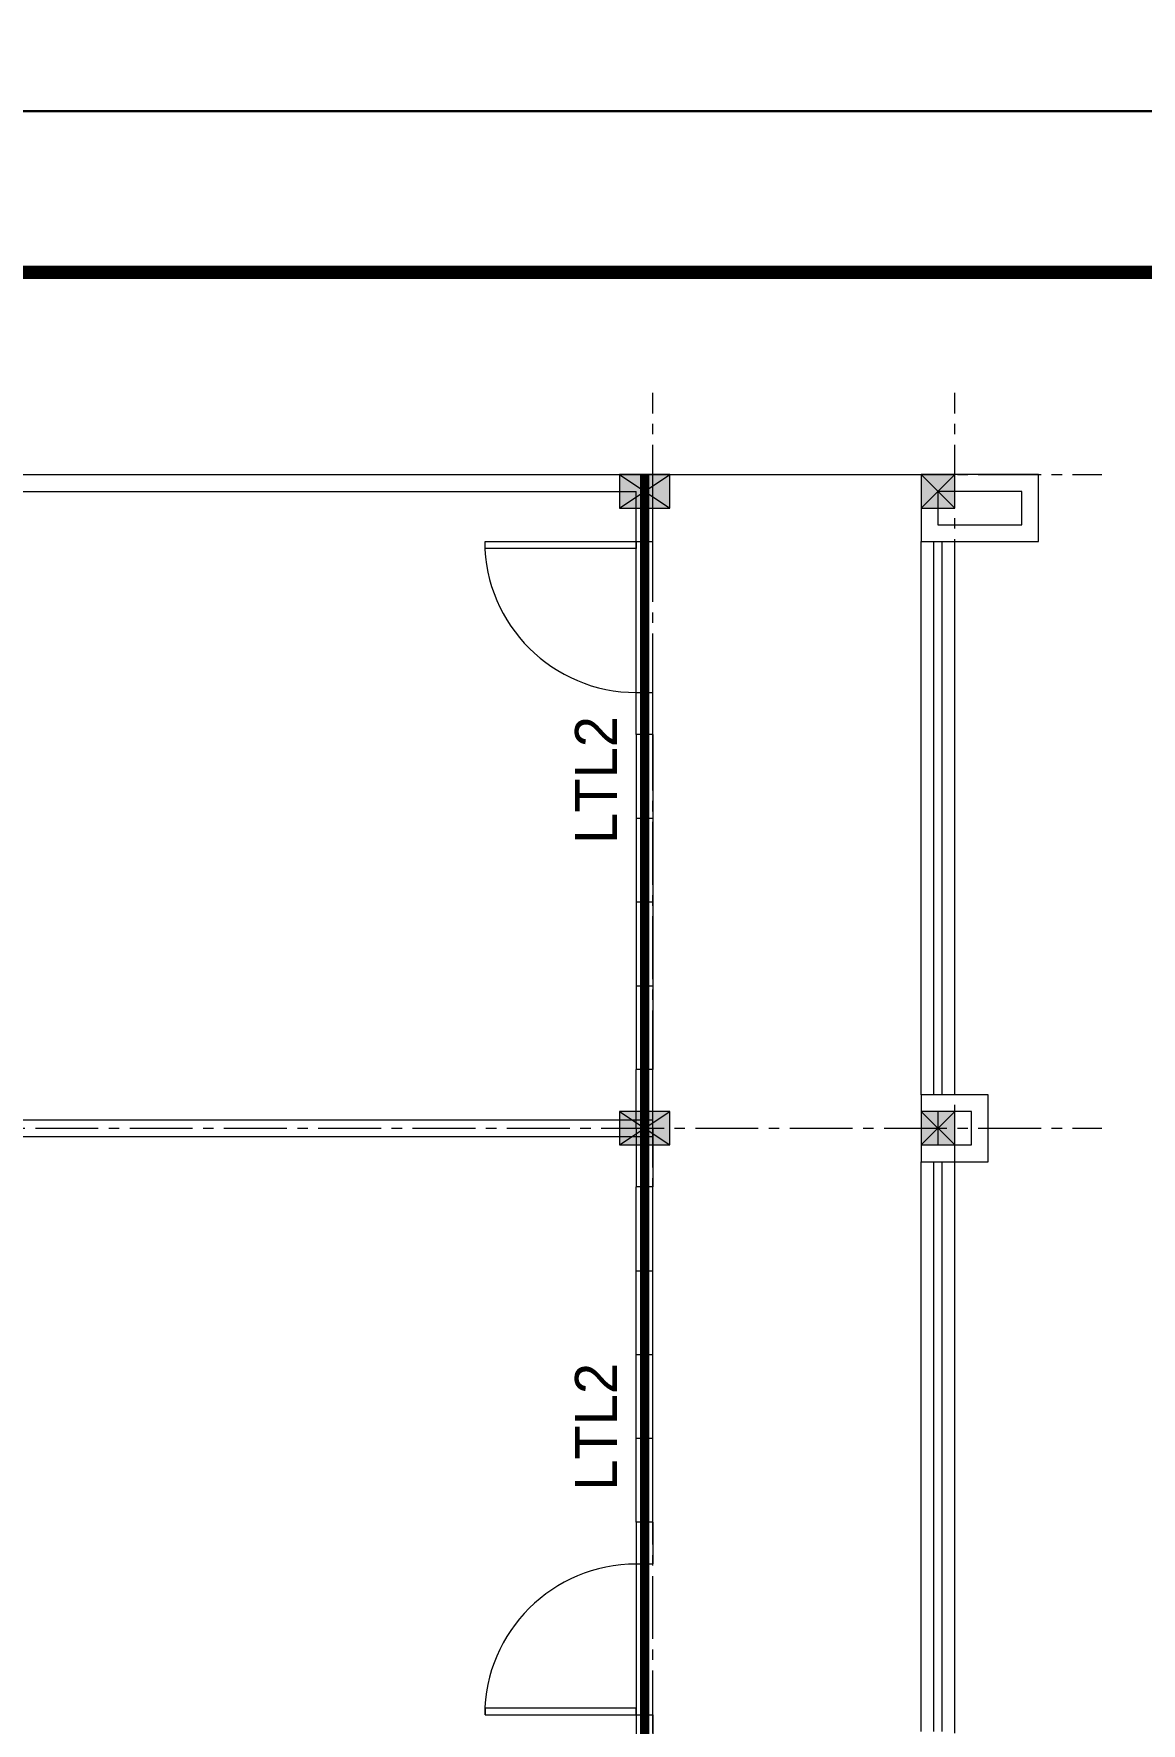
# Model space of a CAD drawing. Header units: inches. Extents: x 566748 to 757280, y 592180 to 740680.
# Drawn here: x 592827 to 599433, y 612261 to 622342 of the extents above; entities that cross this region are included whole.
import ezdxf

# ---------------------------------------------------------------- set-up
doc = ezdxf.new("R2010")
doc.units = ezdxf.units.IN
doc.header["$MEASUREMENT"] = 0
for name, pattern in [('ACAD_ISO10W100', [18, 12, -3, 0, -3]), ('CENTER', [2, 1.25, -0.25, 0.25, -0.25]), ('CENTER2', [1.125, 0.75, -0.125, 0.125, -0.125])]:
    doc.linetypes.add(name, pattern=pattern)
for name, color, linetype, lineweight in [('HACTH', 8, 'Continuous', 5), ('NET CB', 2, 'Continuous', 20), ('NET TRUC', 8, 'ACAD_ISO10W100', 9)]:
    doc.layers.add(name, color=color, linetype=linetype, lineweight=lineweight)
doc.layers.add('LAYER7', color=7, linetype='Continuous')
doc.layers.add('TEXT', color=4, linetype='Continuous')
doc.styles.add('TEXT2.5', font='Fonts5.ttf', dxfattribs={"height": 250})

msp = doc.modelspace()

# ---------------------------------------------------------------- hatches: boundary and pattern name
at = {"layer": 'HACTH', "ltscale": 5}
h = msp.add_hatch(color=256, dxfattribs=at)
h.paths.add_polyline_path([(596320.4, 619711.4), (596320.4, 619511.4), (596470.4, 619611.4)])
h.paths.add_polyline_path([(596470.4, 619611.4), (596620.4, 619711.4), (596320.4, 619711.4)])
h.paths.add_polyline_path([(596320.4, 619511.4), (596620.4, 619511.4), (596470.4, 619611.4)])
h.paths.add_polyline_path([(596470.4, 619611.4), (596620.4, 619511.4), (596620.4, 619711.4)])
h = msp.add_hatch(color=256, dxfattribs=at)
h.paths.add_polyline_path([(598220.4, 619611.4), (598120.4, 619711.4), (598120.4, 619511.4)])
h.paths.add_polyline_path([(598220.4, 619611.4), (598120.4, 619511.4), (598320.4, 619511.4)])
h.paths.add_polyline_path([(598320.4, 619711.4), (598220.4, 619611.4), (598320.4, 619511.4)])
h.paths.add_polyline_path([(598320.4, 619711.4), (598120.4, 619711.4), (598220.4, 619611.4)])
h = msp.add_hatch(color=256, dxfattribs=at)
h.paths.add_polyline_path([(598220.4, 619611.4), (598120.4, 619711.4), (598120.4, 619511.4)])
h.paths.add_polyline_path([(598220.4, 619611.4), (598120.4, 619511.4), (598320.4, 619511.4)])
h.paths.add_polyline_path([(598320.4, 619711.4), (598220.4, 619611.4), (598320.4, 619511.4)])
h.paths.add_polyline_path([(598320.4, 619711.4), (598120.4, 619711.4), (598220.4, 619611.4)])
h = msp.add_hatch(color=256, dxfattribs=at)
h.paths.add_polyline_path([(596320.4, 615911.4), (596320.4, 615711.4), (596470.4, 615811.4)])
h.paths.add_polyline_path([(596470.4, 615811.4), (596620.4, 615911.4), (596320.4, 615911.4)])
h.paths.add_polyline_path([(596320.4, 615711.4), (596620.4, 615711.4), (596470.4, 615811.4)])
h.paths.add_polyline_path([(596470.4, 615811.4), (596620.4, 615711.4), (596620.4, 615911.4)])
h = msp.add_hatch(color=256, dxfattribs=at)
h.paths.add_polyline_path([(598220.4, 615811.4), (598120.4, 615911.4), (598120.4, 615711.4)])
h.paths.add_polyline_path([(598220.4, 615811.4), (598120.4, 615711.4), (598320.4, 615711.4)])
h.paths.add_polyline_path([(598320.4, 615911.4), (598220.4, 615811.4), (598320.4, 615711.4)])
h.paths.add_polyline_path([(598320.4, 615911.4), (598120.4, 615911.4), (598220.4, 615811.4)])
h = msp.add_hatch(color=256, dxfattribs=at)
h.paths.add_polyline_path([(598220.4, 615811.4), (598120.4, 615911.4), (598120.4, 615711.4)])
h.paths.add_polyline_path([(598220.4, 615811.4), (598120.4, 615711.4), (598320.4, 615711.4)])
h.paths.add_polyline_path([(598320.4, 615911.4), (598220.4, 615811.4), (598320.4, 615711.4)])
h.paths.add_polyline_path([(598320.4, 615911.4), (598120.4, 615911.4), (598220.4, 615811.4)])

# ---------------------------------------------------------------- linework, layer by layer
at = {"layer": 'Defpoints', "linetype": 'Continuous', "ltscale": 0.08}
for points in [[(566748.3, 621880.3), (608748.3, 621880.3), (608748.3, 651580.3), (566748.3, 651580.3)], [(566748.3, 592180.3), (608748.3, 592180.3), (608748.3, 621880.3), (566748.3, 621880.3)]]:
    msp.add_lwpolyline(points, close=True, dxfattribs=at)
at = {"layer": 'HACTH', "ltscale": 5}
for p, q in [((589320.4, 619711.4), (596620.4, 619711.4)), ((596320.4, 619511.4), (596620.4, 619711.4)), ((596320.4, 619711.4), (596620.4, 619511.4)), ((596620.4, 619711.4), (596320.4, 619711.4)), ((596320.4, 619711.4), (596320.4, 619511.4)), ((596420.4, 619711.4), (598320.4, 619711.4)), ((596620.4, 619511.4), (596620.4, 619711.4)), ((598120.4, 619511.4), (598320.4, 619711.4)), ((598120.4, 619711.4), (598320.4, 619511.4)), ((598120.4, 619511.4), (598320.4, 619711.4)), ((598120.4, 619711.4), (598320.4, 619511.4)), ((598820.4, 619711.4), (598120.4, 619711.4)), ((598120.4, 619711.4), (598120.4, 619311.4)), ((598320.4, 619711.4), (598120.4, 619711.4)), ((598120.4, 619711.4), (598120.4, 619511.4)), ((598320.4, 619711.4), (598120.4, 619711.4)), ((598120.4, 619711.4), (598120.4, 619511.4)), ((598320.4, 619511.4), (598320.4, 619711.4)), ((598320.4, 619511.4), (598320.4, 619711.4)), ((598820.4, 619311.4), (598820.4, 619711.4)), ((589420.4, 619611.4), (596420.4, 619611.4)), ((596420.4, 619311.4), (596420.4, 619611.4)), ((596520.4, 619311.4), (596520.4, 619611.4)), ((598720.4, 619611.4), (598220.4, 619611.4)), ((598220.4, 619611.4), (598220.4, 619411.4)), ((598720.4, 619411.4), (598720.4, 619611.4)), ((596320.4, 619511.4), (596620.4, 619511.4)), ((598120.4, 619511.4), (598320.4, 619511.4)), ((598120.4, 619511.4), (598320.4, 619511.4)), ((598220.4, 619411.4), (598720.4, 619411.4)), ((596420.4, 619311.4), (596520.4, 619311.4)), ((598120.4, 616011.4), (598120.4, 619311.4)), ((598120.4, 619311.4), (598820.4, 619311.4)), ((598195.4, 616011.4), (598195.4, 619311.4)), ((598245.4, 616011.4), (598245.4, 619311.4)), ((598320.4, 616011.4), (598320.4, 619311.4)), ((596420.4, 618411.4), (596520.4, 618411.4)), ((596420.4, 618161.4), (596420.4, 618411.4)), ((596520.4, 618161.4), (596520.4, 618411.4)), ((596420.4, 615811.4), (596420.4, 616161.4)), ((596520.4, 615811.4), (596520.4, 616161.4)), ((598520.4, 616011.4), (598120.4, 616011.4)), ((598120.4, 616011.4), (598120.4, 615611.4)), ((598520.4, 615611.4), (598520.4, 616011.4)), ((596320.4, 615711.4), (596620.4, 615911.4)), ((596320.4, 615911.4), (596620.4, 615711.4)), ((596620.4, 615911.4), (596320.4, 615911.4)), ((596320.4, 615911.4), (596320.4, 615711.4)), ((596620.4, 615711.4), (596620.4, 615911.4)), ((598120.4, 615711.4), (598320.4, 615911.4)), ((598120.4, 615911.4), (598320.4, 615711.4)), ((598120.4, 615711.4), (598320.4, 615911.4)), ((598120.4, 615911.4), (598320.4, 615711.4)), ((598320.4, 615911.4), (598120.4, 615911.4)), ((598120.4, 615911.4), (598120.4, 615711.4)), ((598320.4, 615911.4), (598120.4, 615911.4)), ((598120.4, 615911.4), (598120.4, 615711.4)), ((598420.4, 615911.4), (598220.4, 615911.4)), ((598220.4, 615911.4), (598220.4, 615711.4)), ((598320.4, 615711.4), (598320.4, 615911.4)), ((598320.4, 615711.4), (598320.4, 615911.4)), ((598420.4, 615711.4), (598420.4, 615911.4)), ((589820.4, 615861.4), (596520.4, 615861.4)), ((596420.4, 615811.4), (596420.4, 615461.4)), ((596520.4, 615811.4), (596520.4, 615461.4)), ((589820.4, 615761.4), (596520.4, 615761.4)), ((596320.4, 615711.4), (596620.4, 615711.4)), ((598120.4, 615711.4), (598320.4, 615711.4)), ((598120.4, 615711.4), (598320.4, 615711.4)), ((598220.4, 615711.4), (598420.4, 615711.4)), ((598120.4, 612211.4), (598120.4, 615611.4)), ((598120.4, 615611.4), (598520.4, 615611.4)), ((598195.4, 612211.4), (598195.4, 615611.4)), ((598245.4, 612211.4), (598245.4, 615611.4)), ((598320.4, 612211.4), (598320.4, 615611.4)), ((596420.4, 613461.4), (596420.4, 613211.4)), ((596520.4, 613461.4), (596520.4, 613211.4)), ((596420.4, 613211.4), (596520.4, 613211.4)), ((596420.4, 612311.4), (596520.4, 612311.4)), ((596420.4, 612311.4), (596420.4, 612011.4)), ((596520.4, 612311.4), (596520.4, 612011.4))]:
    msp.add_line(p, q, dxfattribs=at)
at = {"layer": 'HACTH', "color": 163, "linetype": 'Continuous'}
for p, q in [((595520.4, 619271.4), (595520.4, 619311.4)), ((595520.4, 619311.4), (596420.4, 619311.4)), ((596420.4, 619271.4), (595520.4, 619271.4)), ((596420.4, 618411.4), (596420.4, 619311.4)), ((596420.4, 619311.4), (596420.4, 619271.4)), ((596420.4, 618161.4), (596420.4, 616161.4)), ((596470.4, 616161.4), (596470.4, 618161.4)), ((596520.4, 618161.4), (596520.4, 616161.4)), ((596420.4, 617661.4), (596520.4, 617661.4)), ((596420.4, 617161.4), (596520.4, 617161.4)), ((596420.4, 616661.4), (596520.4, 616661.4)), ((596420.4, 613461.4), (596420.4, 615461.4)), ((596470.4, 615461.4), (596470.4, 613461.4)), ((596520.4, 613461.4), (596520.4, 615461.4)), ((596420.4, 614961.4), (596520.4, 614961.4)), ((596420.4, 614461.4), (596520.4, 614461.4)), ((596420.4, 613961.4), (596520.4, 613961.4)), ((596420.4, 613211.4), (596420.4, 612311.4)), ((596420.4, 612351.4), (595520.4, 612351.4)), ((595520.4, 612351.4), (595520.4, 612311.4)), ((595520.4, 612311.4), (596420.4, 612311.4)), ((596420.4, 612311.4), (596420.4, 612351.4))]:
    msp.add_line(p, q, dxfattribs=at)
at = {"layer": 'HACTH', "linetype": 'ByBlock', "ltscale": 5}
for p, q in [((596520.4, 618161.4), (596420.4, 618161.4)), ((596520.4, 616161.4), (596420.4, 616161.4)), ((596520.4, 615461.4), (596420.4, 615461.4)), ((596520.4, 613461.4), (596420.4, 613461.4))]:
    msp.add_line(p, q, dxfattribs=at)
at = {"layer": 'HACTH', "color": 163, "linetype": 'Continuous'}
for centre, start, end in [((596420.4, 619315.4), 180.25259, 270), ((596420.4, 612307.4), 90, 179.74741)]:
    msp.add_arc(centre, 903.9, start, end, dxfattribs=at)
at = {"layer": 'LAYER7', "linetype": 'Continuous', "const_width": 80}
msp.add_lwpolyline([(607748.3, 620917.8), (568548.3, 620917.8), (568548.3, 593142.9), (607748.3, 593142.9)], close=True, dxfattribs=at)
at = {"layer": 'NET CB', "color": 1, "linetype": 'CENTER', "ltscale": 250, "const_width": 55}
msp.add_lwpolyline([(596470.4, 600511.4), (596470.4, 619711.4)], dxfattribs=at)
at = {"layer": 'NET TRUC', "linetype": 'CENTER2', "ltscale": 500}
for points in [[(596520.4, 595326.8), (596520.4, 620199.9)], [(598320.4, 595326.8), (598320.4, 620199.9)], [(586648.9, 619711.4), (599199.1, 619711.4)], [(586648.9, 615811.4), (599199.1, 615811.4)]]:
    msp.add_lwpolyline(points, dxfattribs=at)

# ---------------------------------------------------------------- texts
at = {"layer": 'TEXT', "style": 'TEXT2.5'}
for p in [(596305.2, 617508.5), (596305.2, 613648.9)]:
    msp.add_text('LTL2', height=250, rotation=90, dxfattribs=at).set_placement(p)

doc.saveas('drawing.dxf')
